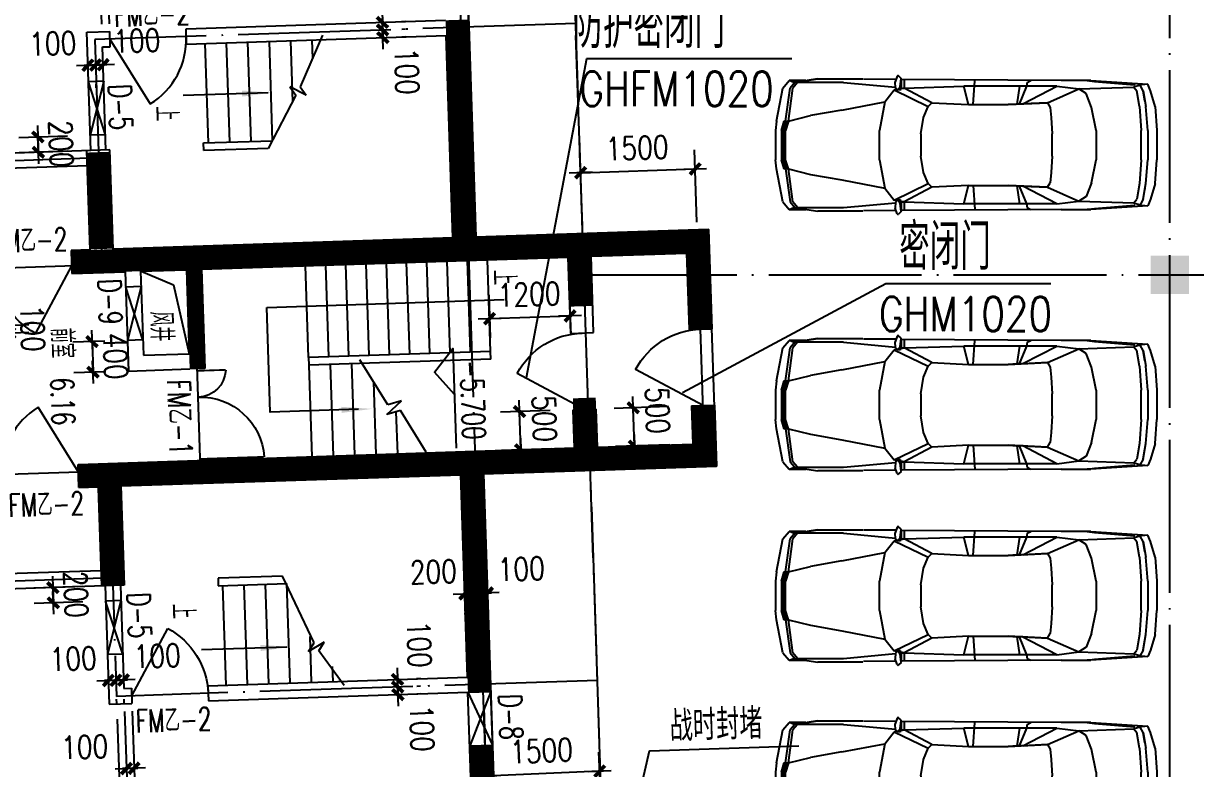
# Model space of a CAD drawing. Extents: x 634182 to 802382, y -1101880 to -864080.
# Drawn here: x 661855 to 677199, y -932126 to -922375 of the extents above; entities that cross this region are included whole.
import ezdxf
from ezdxf.enums import TextEntityAlignment as Align

# ---------------------------------------------------------------- set-up
doc = ezdxf.new("R2010")
doc.units = 0
doc.header["$LTSCALE"] = 1000
doc.header["$MEASUREMENT"] = 0
doc.linetypes.add('DOTE', pattern=[2.42, 2, -0.2, 0.02, -0.2])
doc.layers.get('0').update_dxf_attribs({"linetype": 'CONTINUOUS'})
doc.layers.get('DEFPOINTS').update_dxf_attribs({"linetype": 'CONTINUOUS'})
for name, color, linetype in [('COLUMN', 7, 'CONTINUOUS'), ('DOTE', 1, 'DOTE'), ('LU', 4, 'CONTINUOUS'), ('LVTRY', 23, 'CONTINUOUS'), ('MC', 4, 'CONTINUOUS'), ('PUB_DIM', 3, 'CONTINUOUS'), ('PUB_TEXT', 7, 'CONTINUOUS'), ('STAIR', 2, 'CONTINUOUS'), ('TEXT1', 7, 'CONTINUOUS'), ('WALL', 191, 'CONTINUOUS'), ('WINDOW', 2, 'CONTINUOUS'), ('WINDOW_TEXT', 6, 'CONTINUOUS'), ('防火分區线', 2, 'CONTINUOUS')]:
    doc.layers.add(name, color=color, linetype=linetype)
doc.styles.add('DIM_FONT', font='simplex.shx', dxfattribs={"width": 0.8})
doc.styles.add('HZTXT', font='simplex', dxfattribs={"width": 0.8, "bigfont": 'sfont'})
doc.styles.add('SIMPLEX', font='SIMPLEX.SHX')
doc.styles.add('Z', font='romans', dxfattribs={"width": 0.8, "bigfont": 'z'})
doc.dimstyles.new('DIMN', dxfattribs={"dimtxt": 300, "dimasz": 1, "dimexe": 250, "dimexo": 300, "dimgap": 150, "dimtad": 1, "dimdec": 0, "dimzin": 0, "dimdsep": 46, "dimtxsty": 'DIM_FONT', "dimblk": '_DIMX', "dimblk1": '_DIMX', "dimblk2": '_DIMX', "dimcen": 2.5, "dimclrt": 7, "dimadec": 0, "dimazin": 0, "dimtfac": 1, "dimtdec": 0, "dimtix": 1, "dimtmove": 2, "dimatfit": 3, "dimldrblk": '_DIMX', "dimfxl": 0, "dimtolj": 1, "dimtzin": 0, "dimarcsym": 0})

# ---------------------------------------------------------------- blocks, each defined once
blk = doc.blocks.new('_FZH')
blk.add_solid([(-0.5, -0.5), (0.5, -0.5), (-0.5, 0.5), (0.5, 0.5)])
blk = doc.blocks.new('M_F27')
for p, q in [((-2426, 736), (-2389, 824)), ((-2389, 824), (-1610, 874)), ((-2389, 824), (-1560, 874)), ((-2264, 812), (-2389, 824)), ((-2326, 736), (-2288, 811)), ((-2200, 786), (-2288, 811)), ((-1560, 874), (-2212, 815)), ((-2208, 815), (-2211, 814)), ((-1660, 862), (-2208, 815)), ((-1560, 874), (-1660, 862)), ((-1617, 869), (-1620, 866)), ((-1208, 874), (-1610, 874)), ((-1208, 874), (980, 889)), ((-743, 849), (-793, 874)), ((-730, 799), (-743, 849)), ((-2, 547), (-27, 877)), ((941, 773), (941, 874)), ((980, 902), (995, 790)), ((980, 790), (980, 898)), ((984, 905), (1020, 939)), ((1036, 935), (1062, 857)), ((1051, 889), (1497, 893)), ((1057, 776), (1062, 857)), ((1770, 849), (1058, 784)), ((1506, 899), (2121, 899)), ((2461, 849), (1770, 849)), ((2272, 876), (2121, 899)), ((2272, 876), (2272, 874)), ((2437, 851), (2272, 876)), ((2511, 874), (2287, 874)), ((2398, 849), (2461, 773)), ((2437, 850), (2433, 851)), ((2498, 773), (2436, 849)), ((2511, 874), (2450, 850)), ((2599, 773), (2511, 874)), ((-2489, 522), (-2426, 736)), ((-2326, 736), (-2364, 522)), ((-2326, 736), (-2351, 596)), ((-2276, 522), (-2238, 736)), ((-2200, 786), (-2238, 736)), ((-1446, 761), (-2200, 786)), ((-1622, 510), (-1547, 698)), ((-1547, 698), (-1446, 761)), ((-1145, 799), (-1446, 761)), ((-1019, 572), (-1446, 761)), ((-1145, 799), (-682, 557)), ((-1145, 799), (124, 799)), ((-630, 555), (-730, 799)), ((-642, 799), (-605, 554)), ((124, 799), (61, 547)), ((941, 773), (124, 799)), ((564, 572), (941, 773)), ((1079, 748), (614, 522)), ((983, 777), (941, 773)), ((941, 773), (987, 765)), ((995, 790), (980, 790)), ((980, 790), (992, 746)), ((992, 746), (1021, 747)), ((995, 790), (1022, 746)), ((1022, 748), (995, 790)), ((1021, 747), (1022, 748)), ((1053, 768), (1022, 746)), ((1036, 756), (1079, 748)), ((1204, 585), (1079, 748)), ((2461, 773), (2523, 321)), ((2561, 321), (2498, 773)), ((2599, 773), (2687, 321)), ((-2489, 522), (-2514, 196)), ((-2364, 522), (-2389, 196)), ((-2351, 594), (-2351, 596)), ((-2301, 196), (-2276, 522)), ((-1622, 510), (-1685, 196)), ((-1070, 371), (-1057, 510)), ((-1019, 572), (-1057, 510)), ((-680, 556), (-1019, 572)), ((-1019, 572), (-479, 547)), ((-680, 556), (-630, 555)), ((-605, 554), (-630, 555)), ((-479, 547), (-605, 554)), ((61, 547), (-479, 547)), ((61, 547), (564, 572)), ((564, 572), (614, 522)), ((614, 522), (677, 371)), ((1795, 472), (1204, 585)), ((1280, 196), (1204, 585)), ((-1082, 145), (-1070, 371)), ((677, 371), (714, 145)), ((2222, 397), (1795, 472)), ((2523, 321), (2222, 397)), ((2523, 321), (2586, 321)), ((2523, 321), (2561, 196)), ((2580, 196), (2542, 321)), ((2611, 196), (2574, 321)), ((2580, 321), (2618, 196)), ((2687, 321), (2699, 196)), ((-2514, -206), (-2514, 196)), ((-2389, -206), (-2389, 196)), ((-2301, 196), (-2301, -206)), ((-1685, -206), (-1685, 196)), ((1280, 196), (1280, -206)), ((2561, 196), (2561, -206)), ((2580, 196), (2580, -206)), ((2611, 196), (2611, -206)), ((2618, -206), (2618, 196)), ((2699, -206), (2699, 196)), ((-1082, 145), (-1082, -156)), ((714, -156), (714, 145)), ((-1070, -382), (-1082, -156)), ((714, -156), (677, -382)), ((2618, -6), (2561, -6)), ((-2489, -533), (-2514, -206)), ((-2389, -206), (-2364, -533)), ((-2276, -533), (-2301, -206)), ((-1685, -206), (-1622, -520)), ((1204, -596), (1280, -206)), ((2523, -332), (2561, -206)), ((2580, -206), (2542, -332)), ((2574, -332), (2611, -206)), ((2618, -206), (2580, -332)), ((2687, -332), (2699, -206)), ((-1057, -520), (-1070, -382)), ((677, -382), (614, -533)), ((1795, -483), (2222, -407)), ((2523, -332), (2222, -407)), ((2523, -332), (2461, -784)), ((2561, -332), (2498, -784)), ((2586, -332), (2523, -332)), ((2687, -332), (2599, -784)), ((-2489, -533), (-2426, -747)), ((-2326, -747), (-2364, -533)), ((-2351, -607), (-2351, -605)), ((-2351, -607), (-2326, -747)), ((-2276, -533), (-2238, -747)), ((-1622, -520), (-1547, -709)), ((-1019, -583), (-1446, -772)), ((-682, -568), (-1145, -809)), ((-1019, -583), (-1057, -520)), ((-479, -558), (-1019, -583)), ((-1019, -583), (-680, -567)), ((-730, -809), (-630, -566)), ((-680, -567), (-682, -568)), ((-680, -567), (-630, -566)), ((-605, -565), (-642, -809)), ((-630, -566), (-605, -565)), ((-605, -565), (-479, -558)), ((61, -558), (-479, -558)), ((-2, -558), (-27, -884)), ((61, -558), (124, -809)), ((564, -583), (61, -558)), ((614, -533), (564, -583)), ((564, -583), (941, -784)), ((1079, -759), (614, -533)), ((1204, -596), (1079, -759)), ((1795, -483), (1204, -596)), ((-2426, -747), (-2389, -835)), ((-2326, -747), (-2288, -822)), ((-2288, -822), (-2200, -797)), ((-2200, -797), (-2238, -747)), ((-1446, -772), (-2200, -797)), ((-1547, -709), (-1446, -772)), ((-1145, -809), (-1446, -772)), ((941, -784), (124, -809)), ((987, -776), (941, -784)), ((983, -788), (941, -784)), ((941, -885), (941, -784)), ((992, -757), (980, -800)), ((995, -800), (980, -800)), ((995, -800), (980, -913)), ((980, -909), (980, -800)), ((992, -757), (1021, -758)), ((995, -800), (1022, -757)), ((1022, -758), (995, -800)), ((1021, -758), (1022, -758)), ((1022, -757), (1053, -779)), ((1036, -767), (1079, -759)), ((1057, -787), (1062, -867)), ((1770, -860), (1058, -795)), ((2398, -860), (2461, -784)), ((2436, -860), (2498, -784)), ((2599, -784), (2511, -885)), ((-2389, -835), (-2264, -823)), ((-1560, -885), (-2389, -835)), ((-1610, -885), (-2389, -835)), ((-2212, -826), (-1560, -885)), ((-2208, -826), (-2211, -825)), ((-1660, -872), (-2208, -826)), ((-1560, -885), (-1660, -872)), ((-1621, -877), (-1617, -880)), ((-1610, -885), (-1208, -885)), ((-1208, -885), (980, -900)), ((-1145, -809), (124, -809)), ((-743, -860), (-793, -885)), ((-743, -860), (-730, -809)), ((984, -916), (1020, -950)), ((1036, -946), (1062, -867)), ((1051, -901), (1497, -904)), ((2121, -910), (1506, -910)), ((1770, -860), (2461, -860)), ((2121, -910), (2272, -887)), ((2270, -887), (2121, -910)), ((2437, -861), (2272, -887)), ((2272, -885), (2272, -887)), ((2285, -885), (2511, -885)), ((2437, -861), (2436, -860)), ((2450, -861), (2511, -885))]:
    blk.add_line(p, q)
for centre, start, end in [((990, 898), 132.965, 179.7454), ((1027, 932), 18.1573, 132.965), ((1047, 776), 305.1542, 356.8636), ((1047, -787), 3.1798, 54.8458), ((990, -909), 180.2546, 227.035), ((1027, -942), 227.035, 341.8427)]:
    blk.add_arc(centre, 10, start, end)
at = {"width": 0.8, "flags": 9}
for tag in ['XSIZE', 'YSIZE']:
    blk.add_attdef(tag, (0, 0), '', height=0.5, dxfattribs=at)
blk = doc.blocks.new('_DIMX')
blk.add_line((-150, 0), (150, 0))
at = {"const_width": 50}
blk.add_lwpolyline([(-70, -70), (70, 70)], dxfattribs=at)
blk = doc.blocks.new('*D1006')
at = {"color": 0, "linetype": 'ByBlock'}
for p, q in [((662881, -922383), (662855, -921581)), ((662981, -922379), (662955, -921578)), ((662862, -921831), (662861, -921831)), ((662963, -921828), (662863, -921831)), ((662963, -921828), (662863, -921831)), ((662964, -921828), (662965, -921828))]:
    blk.add_line(p, q, dxfattribs=at)
at = {"layer": 'DEFPOINTS', "color": 0, "linetype": 'ByBlock'}
for p in [(662863, -921831), (662891, -922683), (662991, -922679)]:
    blk.add_point(p, dxfattribs=at)
at = {"color": 0, "linetype": 'ByBlock'}
for p, rotation in [((662863, -921831), 1.89999999987724), ((662963, -921828), 181.8999999998773)]:
    blk.add_blockref('_DIMX', p, dxfattribs=dict(at, rotation=rotation))
at = {"color": 7, "linetype": 'ByBlock', "insert": (662316, -921549), "char_height": 300, "attachment_point": 5, "rotation": 1.9, "style": 'DIM_FONT'}
blk.add_mtext('\\A1;100', dxfattribs=at)
blk = doc.blocks.new('M_A1SFU')
blk.add_line((-0.5, 0), (0, -0.866))
blk.add_arc((-0.5, 0), 1, 300, 0)
blk = doc.blocks.new('*D1008')
at = {"color": 0, "linetype": 'ByBlock'}
for p, q in [((662798, -922919), (662797, -922919)), ((662799, -922919), (662899, -922916)), ((662799, -922919), (662899, -922916)), ((662900, -922916), (662901, -922916)), ((662809, -923219), (662807, -923169)), ((662909, -923215), (662907, -923165))]:
    blk.add_line(p, q, dxfattribs=at)
at = {"layer": 'DEFPOINTS', "color": 0, "linetype": 'ByBlock'}
for p in [(662799, -922919), (662899, -922916), (662899, -922916)]:
    blk.add_point(p, dxfattribs=at)
at = {"color": 0, "linetype": 'ByBlock'}
for p, rotation in [((662799, -922919), 1.899999999999977), ((662899, -922916), 181.9)]:
    blk.add_blockref('_DIMX', p, dxfattribs=dict(at, rotation=rotation))
at = {"color": 7, "linetype": 'ByBlock', "insert": (663339, -922601), "char_height": 300, "attachment_point": 5, "rotation": 1.9, "style": 'DIM_FONT'}
blk.add_mtext('\\A1;100', dxfattribs=at)
blk = doc.blocks.new('*D1009')
at = {"color": 0, "linetype": 'ByBlock'}
for p, q in [((662698, -922922), (662697, -922922)), ((662699, -922922), (662799, -922919)), ((662699, -922922), (662799, -922919)), ((662800, -922919), (662801, -922919)), ((662709, -923222), (662707, -923172)), ((662809, -923219), (662807, -923169))]:
    blk.add_line(p, q, dxfattribs=at)
at = {"layer": 'DEFPOINTS', "color": 0, "linetype": 'ByBlock'}
for p in [(662699, -922922), (662799, -922919), (662799, -922919)]:
    blk.add_point(p, dxfattribs=at)
at = {"color": 0, "linetype": 'ByBlock'}
for p, rotation in [((662699, -922922), 1.899999999889266), ((662799, -922919), 181.8999999998893)]:
    blk.add_blockref('_DIMX', p, dxfattribs=dict(at, rotation=rotation))
at = {"color": 7, "linetype": 'ByBlock', "insert": (662239, -922637), "char_height": 300, "attachment_point": 5, "rotation": 1.9, "style": 'DIM_FONT'}
blk.add_mtext('\\A1;100', dxfattribs=at)
blk = doc.blocks.new('_ARROW')
blk.add_solid([(0, 0), (-1, 0.1), (-1, -0.1)])
blk = doc.blocks.new('*D1010')
at = {"color": 0, "linetype": 'ByBlock'}
for p, q in [((662430, -923849), (661795, -923870)), ((662044, -923860), (662044, -923859)), ((662051, -924061), (662044, -923861)), ((662436, -924048), (661801, -924070)), ((662051, -924062), (662051, -924063))]:
    blk.add_line(p, q, dxfattribs=at)
at = {"layer": 'DEFPOINTS', "color": 0, "linetype": 'ByBlock'}
for p in [(662044, -923861), (662729, -923839), (662736, -924038)]:
    blk.add_point(p, dxfattribs=at)
at = {"color": 0, "linetype": 'ByBlock'}
for p, rotation in [((662044, -923861), 271.9000000000775), ((662051, -924061), 91.90000000007753)]:
    blk.add_blockref('_DIMX', p, dxfattribs=dict(at, rotation=rotation))
at = {"color": 7, "linetype": 'ByBlock', "insert": (662348, -923951), "char_height": 300, "attachment_point": 5, "rotation": 271.9, "style": 'DIM_FONT'}
blk.add_mtext('\\A1;200', dxfattribs=at)
blk = doc.blocks.new('*D1022')
at = {"color": 0, "linetype": 'ByBlock'}
for p, q in [((663180, -931378), (663213, -932375)), ((663280, -931375), (663313, -932372)), ((663203, -932126), (663202, -932126)), ((663304, -932122), (663204, -932126)), ((663304, -932122), (663204, -932126)), ((663305, -932122), (663306, -932122))]:
    blk.add_line(p, q, dxfattribs=at)
at = {"layer": 'DEFPOINTS', "color": 0, "linetype": 'ByBlock'}
for p in [(663170, -931078), (663270, -931075), (663204, -932126)]:
    blk.add_point(p, dxfattribs=at)
at = {"color": 0, "linetype": 'ByBlock'}
for p, rotation in [((663204, -932126), 1.899999999875051), ((663304, -932122), 181.899999999875)]:
    blk.add_blockref('_DIMX', p, dxfattribs=dict(at, rotation=rotation))
at = {"color": 7, "linetype": 'ByBlock', "insert": (662657, -931844), "char_height": 300, "attachment_point": 5, "rotation": 1.9, "style": 'DIM_FONT'}
blk.add_mtext('\\A1;100', dxfattribs=at)
blk = doc.blocks.new('*D1023')
at = {"color": 0, "linetype": 'ByBlock'}
for p, q in [((663065, -930971), (663064, -930971)), ((663066, -930971), (663166, -930967)), ((663066, -930971), (663166, -930967)), ((663167, -930967), (663168, -930967)), ((663076, -931270), (663074, -931220)), ((663176, -931267), (663174, -931217))]:
    blk.add_line(p, q, dxfattribs=at)
at = {"layer": 'DEFPOINTS', "color": 0, "linetype": 'ByBlock'}
for p in [(663066, -930971), (663166, -930967), (663166, -930967)]:
    blk.add_point(p, dxfattribs=at)
at = {"color": 0, "linetype": 'ByBlock'}
for p, rotation in [((663066, -930971), 1.899999999999977), ((663166, -930967), 181.9)]:
    blk.add_blockref('_DIMX', p, dxfattribs=dict(at, rotation=rotation))
at = {"color": 7, "linetype": 'ByBlock', "insert": (663606, -930652), "char_height": 300, "attachment_point": 5, "rotation": 1.9, "style": 'DIM_FONT'}
blk.add_mtext('\\A1;100', dxfattribs=at)
blk = doc.blocks.new('*D1024')
at = {"color": 0, "linetype": 'ByBlock'}
for p, q in [((662956, -930674), (662958, -930724)), ((663056, -930671), (663058, -930721)), ((662965, -930974), (662964, -930974)), ((662966, -930974), (663066, -930971)), ((662966, -930974), (663066, -930971)), ((663067, -930971), (663068, -930970))]:
    blk.add_line(p, q, dxfattribs=at)
at = {"layer": 'DEFPOINTS', "color": 0, "linetype": 'ByBlock'}
for p in [(662966, -930974), (663066, -930971), (663066, -930971)]:
    blk.add_point(p, dxfattribs=at)
at = {"color": 0, "linetype": 'ByBlock'}
for p, rotation in [((662966, -930974), 1.900000000047539), ((663066, -930971), 181.9000000000475)]:
    blk.add_blockref('_DIMX', p, dxfattribs=dict(at, rotation=rotation))
at = {"color": 7, "linetype": 'ByBlock', "insert": (662506, -930689), "char_height": 300, "attachment_point": 5, "rotation": 1.9, "style": 'DIM_FONT'}
blk.add_mtext('\\A1;100', dxfattribs=at)
blk = doc.blocks.new('M_A17ORW')
at = {"const_width": 0.02}
for points in [[(-0.481, -0.001), (-0.481, -0.308)], [(0.481, 0.001), (0.481, -0.691)]]:
    blk.add_lwpolyline(points, dxfattribs=at)
for centre, radius, start, end in [((-0.501, -0.003), 0.307, 274.2492, 0.2101), ((0.505, 0.002), 0.699, 180.2762, 268.0603)]:
    blk.add_arc(centre, radius, start, end)
blk = doc.blocks.new('_DBLK')
blk.add_line((-0.5, 0), (0, -0.866))
blk.add_arc((-0.5, 0), 1, 300, 0)
at = {"layer": 'WINDOW_TEXT', "style": 'SIMPLEX', "flags": 9}
blk.add_attdef('A', text='', height=1, dxfattribs=at).set_placement((0, 1.5), align=Align.MIDDLE)
blk = doc.blocks.new('*D1025')
at = {"color": 0, "linetype": 'ByBlock'}
for p, q in [((662625, -929745), (661990, -929766)), ((662240, -929757), (662240, -929756)), ((662240, -929758), (662247, -929958)), ((662632, -929945), (661997, -929966)), ((662247, -929959), (662247, -929960))]:
    blk.add_line(p, q, dxfattribs=at)
at = {"layer": 'DEFPOINTS', "color": 0, "linetype": 'ByBlock'}
for p in [(662925, -929735), (662932, -929935), (662247, -929958)]:
    blk.add_point(p, dxfattribs=at)
at = {"color": 0, "linetype": 'ByBlock'}
for p, rotation in [((662240, -929758), 271.8999999999431), ((662247, -929958), 91.89999999994313)]:
    blk.add_blockref('_DIMX', p, dxfattribs=dict(at, rotation=rotation))
at = {"color": 7, "linetype": 'ByBlock', "insert": (662543, -929848), "char_height": 300, "attachment_point": 5, "rotation": 271.9, "style": 'DIM_FONT'}
blk.add_mtext('\\A1;200', dxfattribs=at)
blk = doc.blocks.new('*D1027')
at = {"color": 0, "linetype": 'ByBlock'}
for p, q in [((661411, -926334), (661924, -926317)), ((661415, -926434), (661927, -926417)), ((661674, -926324), (661674, -926323)), ((661677, -926425), (661674, -926325)), ((661677, -926426), (661677, -926427))]:
    blk.add_line(p, q, dxfattribs=at)
at = {"layer": 'DEFPOINTS', "color": 0, "linetype": 'ByBlock'}
for p in [(661112, -926344), (661674, -926325), (661115, -926444)]:
    blk.add_point(p, dxfattribs=at)
at = {"color": 0, "linetype": 'ByBlock'}
for p, rotation in [((661674, -926325), 271.9000000000498), ((661677, -926425), 91.90000000004976)]:
    blk.add_blockref('_DIMX', p, dxfattribs=dict(at, rotation=rotation))
at = {"color": 7, "linetype": 'ByBlock', "insert": (661975, -926365), "char_height": 300, "attachment_point": 5, "rotation": 271.9, "style": 'DIM_FONT'}
blk.add_mtext('\\A1;100', dxfattribs=at)
blk = doc.blocks.new('*D1028')
at = {"color": 0, "linetype": 'ByBlock'}
for p, q in [((662919, -926534), (662503, -926548)), ((662753, -926538), (662753, -926537)), ((662753, -926539), (662766, -926939)), ((662932, -926934), (662517, -926947)), ((662766, -926940), (662766, -926941))]:
    blk.add_line(p, q, dxfattribs=at)
at = {"layer": 'DEFPOINTS', "color": 0, "linetype": 'ByBlock'}
for p in [(663219, -926524), (662766, -926939), (663232, -926924)]:
    blk.add_point(p, dxfattribs=at)
at = {"color": 0, "linetype": 'ByBlock'}
for p, rotation in [((662753, -926539), 271.8999999999942), ((662766, -926939), 91.8999999999942)]:
    blk.add_blockref('_DIMX', p, dxfattribs=dict(at, rotation=rotation))
at = {"color": 7, "linetype": 'ByBlock', "insert": (663060, -926729), "char_height": 300, "attachment_point": 5, "rotation": 271.9, "style": 'DIM_FONT'}
blk.add_mtext('\\A1;400', dxfattribs=at)
blk = doc.blocks.new('*D1048')
at = {"color": 0, "linetype": 'ByBlock'}
for p, q in [((666557, -922460), (666557, -922459)), ((666557, -922461), (666561, -922561)), ((666557, -922461), (666561, -922561)), ((666561, -922562), (666561, -922563)), ((666857, -922451), (666807, -922453)), ((666860, -922551), (666810, -922553))]:
    blk.add_line(p, q, dxfattribs=at)
at = {"layer": 'DEFPOINTS', "color": 0, "linetype": 'ByBlock'}
for p in [(666557, -922461), (666561, -922561), (666561, -922561)]:
    blk.add_point(p, dxfattribs=at)
at = {"color": 0, "linetype": 'ByBlock'}
for p, rotation in [((666557, -922461), 271.9), ((666561, -922561), 91.90000000000002)]:
    blk.add_blockref('_DIMX', p, dxfattribs=dict(at, rotation=rotation))
at = {"color": 7, "linetype": 'ByBlock', "insert": (666875, -923001), "char_height": 300, "attachment_point": 5, "rotation": 271.9, "style": 'DIM_FONT'}
blk.add_mtext('\\A1;100', dxfattribs=at)
blk = doc.blocks.new('*D1049')
at = {"color": 0, "linetype": 'ByBlock'}
for p, q in [((666554, -922360), (666554, -922359)), ((666554, -922361), (666557, -922461)), ((666554, -922361), (666557, -922461)), ((666854, -922351), (666804, -922353)), ((666557, -922462), (666557, -922463)), ((666857, -922451), (666807, -922453))]:
    blk.add_line(p, q, dxfattribs=at)
at = {"layer": 'DEFPOINTS', "color": 0, "linetype": 'ByBlock'}
for p in [(666554, -922361), (666557, -922461), (666557, -922461)]:
    blk.add_point(p, dxfattribs=at)
at = {"color": 0, "linetype": 'ByBlock'}
for p, rotation in [((666554, -922361), 271.8999653889322), ((666557, -922461), 91.89996538893217)]:
    blk.add_blockref('_DIMX', p, dxfattribs=dict(at, rotation=rotation))
at = {"color": 7, "linetype": 'ByBlock', "insert": (666839, -921901), "char_height": 300, "attachment_point": 5, "rotation": 271.9, "style": 'DIM_FONT'}
blk.add_mtext('\\A1;100', dxfattribs=at)
blk = doc.blocks.new('*D1054')
at = {"color": 0, "linetype": 'ByBlock'}
for p, q in [((667830, -929832), (667829, -929832)), ((667831, -929832), (667931, -929829)), ((667831, -929832), (667931, -929829)), ((667932, -929829), (667933, -929829)), ((667841, -930132), (667839, -930082)), ((667941, -930128), (667939, -930078))]:
    blk.add_line(p, q, dxfattribs=at)
at = {"layer": 'DEFPOINTS', "color": 0, "linetype": 'ByBlock'}
for p in [(667831, -929832), (667931, -929829), (667931, -929829)]:
    blk.add_point(p, dxfattribs=at)
at = {"color": 0, "linetype": 'ByBlock'}
for p, rotation in [((667831, -929832), 1.899999999999977), ((667931, -929829), 181.9)]:
    blk.add_blockref('_DIMX', p, dxfattribs=dict(at, rotation=rotation))
at = {"color": 7, "linetype": 'ByBlock', "insert": (668371, -929514), "char_height": 300, "attachment_point": 5, "rotation": 1.9, "style": 'DIM_FONT'}
blk.add_mtext('\\A1;100', dxfattribs=at)
blk = doc.blocks.new('*D1055')
at = {"color": 0, "linetype": 'ByBlock'}
for p, q in [((667630, -929839), (667629, -929839)), ((667631, -929839), (667831, -929832)), ((667631, -929839), (667831, -929832)), ((667832, -929832), (667833, -929832)), ((667641, -930138), (667639, -930088)), ((667841, -930132), (667839, -930082))]:
    blk.add_line(p, q, dxfattribs=at)
at = {"layer": 'DEFPOINTS', "color": 0, "linetype": 'ByBlock'}
for p in [(667631, -929839), (667831, -929832), (667831, -929832)]:
    blk.add_point(p, dxfattribs=at)
at = {"color": 0, "linetype": 'ByBlock'}
for p, rotation in [((667631, -929839), 1.899999999979753), ((667831, -929832), 181.8999999999798)]:
    blk.add_blockref('_DIMX', p, dxfattribs=dict(at, rotation=rotation))
at = {"color": 7, "linetype": 'ByBlock', "insert": (667221, -929552), "char_height": 300, "attachment_point": 5, "rotation": 1.9, "style": 'DIM_FONT'}
blk.add_mtext('\\A1;200', dxfattribs=at)
blk = doc.blocks.new('*D1056')
at = {"color": 0, "linetype": 'ByBlock'}
for p, q in [((666754, -931058), (666754, -931057)), ((666754, -931059), (666758, -931159)), ((666754, -931059), (666758, -931159)), ((666758, -931160), (666758, -931161)), ((667054, -931049), (667004, -931051)), ((667057, -931149), (667007, -931151))]:
    blk.add_line(p, q, dxfattribs=at)
at = {"layer": 'DEFPOINTS', "color": 0, "linetype": 'ByBlock'}
for p in [(666754, -931059), (666758, -931159), (666758, -931159)]:
    blk.add_point(p, dxfattribs=at)
at = {"color": 0, "linetype": 'ByBlock'}
for p, rotation in [((666754, -931059), 271.9), ((666758, -931159), 91.90000000000002)]:
    blk.add_blockref('_DIMX', p, dxfattribs=dict(at, rotation=rotation))
at = {"color": 7, "linetype": 'ByBlock', "insert": (667072, -931599), "char_height": 300, "attachment_point": 5, "rotation": 271.9, "style": 'DIM_FONT'}
blk.add_mtext('\\A1;100', dxfattribs=at)
blk = doc.blocks.new('*D1057')
at = {"color": 0, "linetype": 'ByBlock'}
for p, q in [((666751, -930958), (666751, -930957)), ((666751, -930959), (666754, -931059)), ((666751, -930959), (666754, -931059)), ((667051, -930949), (667001, -930951)), ((666754, -931060), (666754, -931061)), ((667054, -931049), (667004, -931051))]:
    blk.add_line(p, q, dxfattribs=at)
at = {"layer": 'DEFPOINTS', "color": 0, "linetype": 'ByBlock'}
for p in [(666751, -930959), (666754, -931059), (666754, -931059)]:
    blk.add_point(p, dxfattribs=at)
at = {"color": 0, "linetype": 'ByBlock'}
for p, rotation in [((666751, -930959), 271.9000000001098), ((666754, -931059), 91.90000000010976)]:
    blk.add_blockref('_DIMX', p, dxfattribs=dict(at, rotation=rotation))
at = {"color": 7, "linetype": 'ByBlock', "insert": (667036, -930499), "char_height": 300, "attachment_point": 5, "rotation": 271.9, "style": 'DIM_FONT'}
blk.add_mtext('\\A1;100', dxfattribs=at)
blk = doc.blocks.new('*D1471')
at = {"color": 0, "linetype": 'ByBlock'}
for p, q in [((669422, -932672), (669388, -931910)), ((667924, -932739), (667890, -931978)), ((669398, -932160), (667902, -932227))]:
    blk.add_line(p, q, dxfattribs=at)
at = {"layer": 'DEFPOINTS', "color": 0, "linetype": 'ByBlock'}
for p in [(667901, -932227), (669436, -932971), (667937, -933039)]:
    blk.add_point(p, dxfattribs=at)
at = {"color": 0, "linetype": 'ByBlock'}
for p, rotation in [((669399, -932160), 2.575576069088035), ((667901, -932227), 182.5755760690881)]:
    blk.add_blockref('_DIMX', p, dxfattribs=dict(at, rotation=rotation))
at = {"color": 7, "linetype": 'ByBlock', "insert": (668637, -931894), "char_height": 300, "attachment_point": 5, "rotation": 2.5756, "style": 'DIM_FONT'}
blk.add_mtext('\\A1;1500', dxfattribs=at)
blk = doc.blocks.new('*D1579')
at = {"color": 0, "linetype": 'ByBlock'}
for p, q in [((667946, -925926), (667965, -926488)), ((669001, -925891), (669019, -926453)), ((667956, -926238), (667955, -926238)), ((667957, -926238), (669011, -926203)), ((669012, -926203), (669013, -926203))]:
    blk.add_line(p, q, dxfattribs=at)
at = {"layer": 'DEFPOINTS', "color": 0, "linetype": 'ByBlock'}
for p in [(667936, -925626), (668991, -925591), (669011, -926203)]:
    blk.add_point(p, dxfattribs=at)
at = {"color": 0, "linetype": 'ByBlock'}
for p, rotation in [((669011, -926203), 181.8999999999817), ((667957, -926238), 1.899999999981752)]:
    blk.add_blockref('_DIMX', p, dxfattribs=dict(at, rotation=rotation))
at = {"color": 7, "linetype": 'ByBlock', "insert": (668474, -925920), "char_height": 300, "attachment_point": 5, "rotation": 1.9, "style": 'DIM_FONT'}
blk.add_mtext('\\A1;1200', dxfattribs=at)
blk = doc.blocks.new('*D1801')
at = {"color": 0, "linetype": 'ByBlock'}
for p, q in [((668752, -927441), (668099, -927463)), ((668365, -927953), (668349, -927455)), ((668769, -927941), (668115, -927962))]:
    blk.add_line(p, q, dxfattribs=at)
at = {"layer": 'DEFPOINTS', "color": 0, "linetype": 'ByBlock'}
for p in [(668349, -927454), (669052, -927431), (669069, -927931)]:
    blk.add_point(p, dxfattribs=at)
at = {"color": 0, "linetype": 'ByBlock'}
for p, rotation in [((668349, -927454), 91.90000000000356), ((668365, -927954), 271.9000000000036)]:
    blk.add_blockref('_DIMX', p, dxfattribs=dict(at, rotation=rotation))
at = {"color": 7, "linetype": 'ByBlock', "insert": (668674, -927547), "char_height": 300, "attachment_point": 5, "rotation": 271.9, "style": 'DIM_FONT'}
blk.add_mtext('\\A1;500', dxfattribs=at)
blk = doc.blocks.new('*D1802')
at = {"color": 0, "linetype": 'ByBlock'}
for p, q in [((670301, -927390), (669588, -927413)), ((669854, -927904), (669838, -927406)), ((670318, -927889), (669604, -927913))]:
    blk.add_line(p, q, dxfattribs=at)
at = {"layer": 'DEFPOINTS', "color": 0, "linetype": 'ByBlock'}
for p in [(669837, -927405), (670601, -927380), (670618, -927879)]:
    blk.add_point(p, dxfattribs=at)
at = {"color": 0, "linetype": 'ByBlock'}
for p, rotation in [((669837, -927405), 91.8999999999893), ((669854, -927905), 271.8999999999893)]:
    blk.add_blockref('_DIMX', p, dxfattribs=dict(at, rotation=rotation))
at = {"color": 7, "linetype": 'ByBlock', "insert": (670156, -927440), "char_height": 300, "attachment_point": 5, "rotation": 271.9, "style": 'DIM_FONT'}
blk.add_mtext('\\A1;500', dxfattribs=at)

msp = doc.modelspace()

# ---------------------------------------------------------------- linework, layer by layer
for points in [[(668441.972, -927008.191), (669230.891, -922831.938), (671915.92, -922831.938)], [(670480.856, -927203.389), (673145.77, -925778.306), (675302.505, -925778.306)]]:
    msp.add_lwpolyline(points)
at = {"elevation": -284.642}
msp.add_lwpolyline([(669614.983, -933796.218), (670050.285, -931892.704), (672004.893, -931827.871)], dxfattribs=at)
at = {"layer": 'DOTE'}
for p, q in [((676862.048, -1007266.093), (676862.048, -902577.649)), ((667986.407, -934520.183), (667444.846, -918195.034)), ((670520.689, -965649.087), (668966.665, -918878.288)), ((670162.927, -954888.739), (668968.363, -918879.057)), ((669084.405, -922377.102), (662787.935, -922585.978)), ((662787.935, -922585.978), (662885.742, -925534.356)), ((662839.259, -924135.128), (659641.018, -924241.224)), ((670681.388, -925275.748), (661086.666, -925594.037)), ((670770.907, -927974.263), (670681.388, -925275.748)), ((664174.536, -928193.087), (664085.017, -925494.572)), ((669192.199, -925666.093), (774296.547, -925666.093)), ((670770.907, -927974.263), (661176.185, -928292.553)), ((662975.195, -928232.874), (663073.003, -931181.252)), ((662975.195, -928232.874), (663073.003, -931181.252)), ((663021.613, -929632.104), (659823.372, -929738.201)), ((669369.539, -930972.374), (663073.003, -931181.252))]:
    msp.add_line(p, q, dxfattribs=at)
at = {"layer": 'LVTRY'}
msp.add_lwpolyline([(663396.341, -925617.473), (663818.319, -925794.659), (664024.858, -926697.228)], dxfattribs=at)
at = {"layer": 'MC', "linetype": 'Continuous'}
for p, q in [((662929.258, -923831.977), (662706.159, -923138.993)), ((662906.049, -923132.362), (662729.368, -923838.608)), ((663395.348, -925817.616), (663195.458, -925824.247)), ((663418.557, -926517.231), (663195.458, -925824.247)), ((663395.348, -925817.616), (663218.667, -926523.862)), ((663418.557, -926517.231), (663218.667, -926523.862)), ((663154.713, -930628.239), (662931.614, -929935.255)), ((663131.504, -929928.623), (662954.823, -930634.87)), ((667673.79, -931128.683), (667973.625, -931118.736)), ((667673.79, -931128.683), (667996.833, -931818.352)), ((667973.625, -931118.736), (667696.998, -931828.298)), ((667696.998, -931828.298), (667996.833, -931818.352))]:
    msp.add_line(p, q, dxfattribs=at)
for points, const_width in [([(667531.942, -922328.548), (667631.407, -925326.898)], 300), ([(662836.839, -924060.167), (662878.865, -925327.045)], 300), ([(669157.095, -926076.368), (669132.24, -925327.138), (669130.582, -925277.166), (662484.238, -925497.648)], 300), ([(664088.112, -925587.897), (664131.434, -926893.802)], 200), ([(669196.905, -927276.424), (669221.759, -928025.654), (669223.417, -928075.626), (662577.073, -928296.108)], 300), ([(667823.707, -931123.71), (667724.242, -928125.359)], 300), ([(662976.853, -928282.846), (663024.928, -929732.049)], 300), ([(667846.916, -931823.325), (667906.609, -933623.013)], 300)]:
    msp.add_lwpolyline(points, dxfattribs=dict(at, const_width=const_width))
at = {"layer": 'PUB_DIM'}
for points in [[(665060.527, -923281.488), (663947.634, -923318.406)], [(665039.273, -926090.416), (668149.278, -925987.246)], [(666241.024, -927424.725), (665084.809, -927463.08), (665039.273, -926090.416)], [(667496.705, -927230.91), (667236.895, -926939.364), (667476.811, -926631.24), (667520.07, -927935.266)], [(665301.202, -930536.545), (664188.309, -930573.464)]]:
    msp.add_lwpolyline(points, dxfattribs=at)
at = {"layer": 'STAIR'}
for p, q in [((665771.282, -922528.008), (665476.622, -923205.215)), ((665342.469, -923203.489), (665421.58, -923311.847)), ((665555.733, -923313.574), (665342.469, -923203.489)), ((665421.58, -923311.847), (665060.485, -924011.391)), ((665476.622, -923205.215), (665555.733, -923313.574)), ((666625.249, -927364.988), (666260.843, -926779.544)), ((666610.176, -927492.16), (666804.486, -927312.318)), ((666804.486, -927312.318), (666625.249, -927364.988)), ((666789.412, -927439.49), (666610.176, -927492.16)), ((667128.587, -927984.396), (666789.412, -927439.49)), ((665659.449, -930482.324), (665246.155, -929608.36)), ((665793.193, -930471.711), (665587.694, -930595.687)), ((665587.694, -930595.687), (665659.449, -930482.324)), ((665721.437, -930585.073), (665793.193, -930471.711)), ((666053.7, -931041.373), (665721.437, -930585.073))]:
    msp.add_line(p, q, dxfattribs=at)
at = {"layer": 'WALL', "linetype": 'Continuous'}
for p, q in [((667598.948, -919824.265), (667776.351, -925172.008)), ((667599.19, -928879.92), (667899.026, -928869.973))]:
    msp.add_line(p, q, dxfattribs=at)
at = {"layer": 'WALL'}
for p, q in [((663983.984, -922446.246), (667382.007, -922333.524)), ((662684.608, -922489.35), (662984.534, -922479.401)), ((662735.999, -924038.498), (662684.608, -922489.35)), ((662991.165, -922679.291), (662984.534, -922479.401)), ((663990.615, -922646.136), (663983.984, -922446.246)), ((663990.615, -922646.136), (667388.638, -922533.414)), ((667476.499, -925181.955), (667388.638, -922533.414)), ((662891.129, -922682.609), (662991.165, -922679.291)), ((662935.889, -924031.867), (662891.129, -922682.609)), ((662906.049, -923132.362), (662706.159, -923138.993)), ((662929.258, -923831.977), (662729.368, -923838.608)), ((664213.526, -923939.432), (665113.031, -923909.592)), ((664216.842, -924039.377), (664213.526, -923939.432)), ((662985.861, -924030.209), (659537.758, -924144.595)), ((662729.128, -925339.441), (662686.026, -924040.156)), ((663028.963, -925329.495), (662985.861, -924030.209)), ((665060.485, -924011.391), (664216.842, -924039.377)), ((662692.657, -924240.046), (661143.509, -924291.437)), ((667476.499, -925181.955), (663028.963, -925329.495)), ((670824.675, -925070.884), (667776.351, -925172.008)), ((670824.675, -925070.884), (670867.776, -926370.17)), ((662729.128, -925339.441), (662479.265, -925347.73)), ((662479.265, -925347.73), (662489.212, -925647.565)), ((664188.277, -925591.201), (668985.638, -925432.056)), ((669018.793, -926431.507), (668985.638, -925432.056)), ((669184.204, -925425.469), (669185.528, -925425.425)), ((669285.473, -925422.11), (670534.786, -925380.666)), ((669318.628, -926421.56), (669285.473, -925422.11)), ((670534.786, -925380.666), (670567.941, -926380.116)), ((662489.212, -925647.565), (663188.827, -925624.357)), ((663188.827, -925624.357), (663231.929, -926923.642)), ((663388.717, -925617.725), (663988.387, -925597.832)), ((663388.717, -925617.725), (663425.188, -926717.121)), ((663988.387, -925597.832), (664024.858, -926697.228)), ((664188.277, -925591.201), (664231.379, -926890.487)), ((669018.793, -926431.507), (669318.628, -926421.56)), ((670567.941, -926380.116), (670867.776, -926370.17)), ((663425.188, -926717.121), (664024.858, -926697.228)), ((667970.842, -926666.955), (665587.153, -926746.031)), ((667974.248, -926766.898), (667970.933, -926666.952)), ((665587.153, -926746.031), (665590.469, -926845.976)), ((667974.248, -926766.898), (665590.469, -926845.976)), ((663231.929, -926923.642), (664031.489, -926897.118)), ((664231.379, -926890.487), (664031.489, -926897.118)), ((669051.949, -927430.957), (669351.784, -927421.01)), ((669068.526, -927930.682), (669051.949, -927430.957)), ((669368.361, -927920.735), (669351.784, -927421.01)), ((670601.096, -927379.566), (670900.931, -927369.62)), ((670601.096, -927379.566), (670617.674, -927879.291)), ((670900.931, -927369.62), (670927.456, -928169.18)), ((662572.1, -928146.191), (669068.526, -927930.682)), ((669267.224, -927924.091), (669268.416, -927924.051)), ((669368.361, -927920.735), (670617.674, -927879.291)), ((662582.046, -928446.026), (662572.1, -928146.191)), ((667879.132, -928270.303), (670927.456, -928169.18)), ((663131.744, -928427.79), (667579.297, -928280.25)), ((667667.159, -930928.793), (667579.297, -928280.25)), ((667879.132, -928270.303), (668033.307, -932917.835)), ((662582.046, -928446.026), (662831.909, -928437.737)), ((662832.572, -928457.726), (662875.011, -929737.022)), ((663131.744, -928427.79), (663174.846, -929727.076)), ((662868.38, -929537.132), (661319.232, -929588.523)), ((665246.155, -929608.36), (664402.512, -929636.346)), ((664402.512, -929636.346), (664405.828, -929736.291)), ((663174.846, -929727.076), (659726.742, -929841.461)), ((662924.983, -929735.364), (662976.374, -931284.512)), ((663124.873, -929728.733), (663169.633, -931077.991)), ((664405.828, -929736.291), (665305.333, -929706.452)), ((663131.504, -929928.623), (662931.614, -929935.255)), ((663154.713, -930628.239), (662954.823, -930634.87)), ((664269.119, -931041.518), (667667.159, -930928.793)), ((663169.633, -931077.991), (663269.668, -931074.673)), ((663269.668, -931074.673), (663276.299, -931274.563)), ((664269.119, -931041.518), (664275.75, -931241.408)), ((664275.75, -931241.408), (667673.79, -931128.683)), ((667756.7, -933627.982), (667673.79, -931128.683)), ((662976.374, -931284.512), (663276.299, -931274.563))]:
    msp.add_line(p, q, dxfattribs=at)
at = {"layer": 'WINDOW'}
for p, q in [((664230.392, -922638.157), (664273.493, -923937.443)), ((664510.238, -922628.874), (664553.339, -923928.159)), ((664790.084, -922619.591), (664833.185, -923918.876)), ((665069.93, -922610.307), (665113.031, -923909.592)), ((665069.93, -922610.307), (665113.031, -923909.592)), ((665349.777, -922601.048), (665376.268, -923399.629)), ((665629.623, -922591.764), (665637.847, -922839.693)), ((666911.425, -926702.1), (666871.639, -925502.76)), ((667176.279, -926693.314), (667136.493, -925493.974)), ((667441.133, -926684.528), (667401.347, -925485.187)), ((667705.988, -926675.742), (667666.202, -925476.401)), ((667970.842, -926666.955), (667931.056, -925467.615)), ((665587.153, -926746.031), (665547.367, -925546.69)), ((665852.008, -926737.244), (665812.221, -925537.904)), ((666116.862, -926728.458), (666077.076, -925529.118)), ((666381.716, -926719.672), (666341.93, -925520.332)), ((666646.57, -926710.886), (666606.784, -925511.546)), ((665590.469, -926845.976), (665630.255, -928045.316)), ((665870.315, -926836.692), (665910.101, -928036.032)), ((666150.161, -926827.409), (666189.947, -928026.749)), ((666438.178, -927064.446), (666469.793, -928017.466)), ((666731.431, -927456.552), (666749.73, -928008.179)), ((664508.897, -931033.587), (664465.795, -929734.302)), ((664788.743, -931024.304), (664745.641, -929725.019)), ((665068.589, -931015.02), (665025.487, -929715.735)), ((665348.435, -931005.737), (665305.333, -929706.452)), ((665348.435, -931005.737), (665305.333, -929706.452)), ((665628.28, -930996.429), (665608.419, -930397.738)), ((665908.126, -930987.146), (665901.559, -930789.19))]:
    msp.add_line(p, q, dxfattribs=at)
at = {"layer": '防火分區线'}
msp.add_lwpolyline([(670964.39, -972989.531), (669930.672, -943360.583), (671429.757, -943310.853), (671328.633, -940262.53), (669829.549, -940312.26), (669531.557, -932868.141), (668033.307, -932917.835), (667879.132, -928270.303), (670927.456, -928169.18), (670824.675, -925070.884), (667776.351, -925172.008), (667572.456, -919024.612), (669071.51, -918974.892), (668784.816, -910330.517), (670333.981, -910279.126), (670132.89, -904217.313), (677011.942, -904218.158), (677043.45, -902681.362), (677043.45, -902681.362), (694084.156, -902681.362), (694084.156, -901076.757), (701312.048, -901076.757)], dxfattribs=at)
for points in [[(670717.859, -926375.143, 300, 300, 0), (670679.73, -925225.775, 300, 300, 0), (669280.5, -925272.192, 300, 300, 0)], [(670751.014, -927374.593, 300, 300, 0), (670772.565, -928024.236, 300, 300, 0), (669273.389, -928073.969, 300, 300, 0)]]:
    msp.add_lwpolyline(points, format="xyseb", dxfattribs=at)

# ---------------------------------------------------------------- block references
at = {"layer": 'COLUMN', "xscale": 500, "yscale": 500, "zscale": 500}
msp.add_blockref('_FZH', (676862.048, -925666.093), dxfattribs=at)
at = {"layer": 'LU', "xscale": 0.95745, "yscale": 0.95745, "zscale": 0.95745, "rotation": 180}
for p in [(674285.027, -923971.307), (674285.027, -927371.307), (674285.027, -929871.307), (674285.027, -932371.307)]:
    msp.add_blockref('M_F27', p, dxfattribs=at)
at = {"layer": 'PUB_DIM', "yscale": 400, "zscale": 400}
for p, xscale, rotation in [((665117.363, -923279.602), 400, 1.899999999999999), ((666418.742, -927418.829), 400, 1.899999999999999), ((665358.038, -930534.66), -400, 181.9)]:
    msp.add_blockref('_ARROW', p, dxfattribs=dict(at, xscale=xscale, rotation=rotation))
at = {"layer": 'WINDOW'}
for name, p, xscale, yscale, zscale, rotation in [('M_A1SFU', (663487.574, -922562.768), -1000, -1000, 1000, 181.9), ('_DBLK', (661986.171, -925564.198), 1000, -1000, 1000, 181.9), ('_DBLK', (669185.288, -926926.259), -1000, 1000, 1000, 271.9), ('_DBLK', (670734.436, -926874.868), -1000, 1000, 1000, 271.9), ('M_A17ORW', (664151.435, -927497.948), 1200, -1200, 1200, 271.9), ('_DBLK', (662075.69, -928262.713), -1000, -1000, 1000, 1.899999999999999), ('M_A1SFU', (663772.709, -931158.04), 1000, -1000, 1000, 1.899999999999999)]:
    msp.add_blockref(name, p, dxfattribs=dict(at, xscale=xscale, yscale=yscale, zscale=zscale, rotation=rotation))

# ---------------------------------------------------------------- texts
at = {"style": 'DIM_FONT', "width": 0.8}
for s, p in [('GHFM1020', (669131.106, -923456.098)), ('GHM1020', (673052.755, -926403.024))]:
    msp.add_text(s, height=450, dxfattribs=at).set_placement(p)
at = {"style": 'HZTXT', "width": 0.8}
msp.add_text('战时封堵', height=400, rotation=1.8997452, dxfattribs=at).set_placement((670320.251, -931773.356, -284.642))
at = {"layer": 'MC', "linetype": 'Continuous', "style": 'HZTXT', "width": 0.7}
for s, rotation, p in [('FM乙-2', 1.9, (663047.431, -922419.626)), ('D-5', 271.9, (662965.671, -923171.884)), ('FM乙-2', 1.9, (661444.876, -925378.528)), ('D-9', 271.9, (662831.07, -925719.376)), ('FM乙-1', 271.9, (663737.023, -927039.254)), ('FM乙-2', 1.9, (661663.343, -928835.014)), ('D-5', 271.9, (663212.009, -929824.059)), ('D-8', 271.9, (668074.155, -931150.958)), ('FM乙-2', 1.9, (663330.801, -931657.696))]:
    msp.add_text(s, height=300, rotation=rotation, dxfattribs=at).set_placement(p)
at = {"layer": 'PUB_DIM', "style": 'DIM_FONT', "width": 0.7}
msp.add_text('-5.700', height=300, rotation=271.9, dxfattribs=at).set_placement((667738.074, -927301.659), align=Align.MIDDLE)
at = {"layer": 'PUB_TEXT', "style": 'Z', "width": 0.7}
for s, p in [('防护密闭门', (669043.526, -922697.79)), ('密闭门', (673319.908, -925599.859))]:
    msp.add_text(s, height=600, dxfattribs=at).set_placement(p)
for p in [(668152.197, -925797.498), (668152.198, -925797.53)]:
    msp.add_text('上', height=300, rotation=271.9, dxfattribs=at).set_placement(p, align=Align.MIDDLE_RIGHT)
at = {"layer": 'TEXT1', "style": 'Z', "width": 0.7}
for s, p in [('上', (663576.846, -923458.556)), ('风井', (663507.113, -926144.858)), ('前室', (662209.312, -926362.885)), ('6.16', (662210.704, -927010.558)), ('上', (663792.961, -929973.262))]:
    msp.add_text(s, height=300, rotation=271.9, dxfattribs=at).set_placement(p)

# ---------------------------------------------------------------- dimensions: what is measured, and where the dimension line sits
at = {"layer": 'PUB_DIM', "linetype": 'Continuous'}
for base, p1, p2, angle, picture, middle, dimtype in [((662862.883, -921831.153), (662991.165, -922679.291), (662891.129, -922682.609), 181.9, '*D1006', (662315.518, -921549.146), 129), ((666557.215, -922460.938), (666553.9, -922360.994), (666557.215, -922460.938), 271.8999654, '*D1049', (666838.815, -921901.294), 129), ((662798.98, -922918.92), (662698.968, -922922.238), (662798.98, -922918.92), 1.9, '*D1009', (662239.302, -922637.322), 129), ((662898.858, -922915.607), (662798.98, -922918.92), (662898.858, -922915.607), 1.9, '*D1008', (663338.698, -922600.851), 128), ((666560.531, -922560.884), (666557.215, -922460.938), (666560.53, -922560.884), 271.9, '*D1048', (666875.285, -923000.69), 128), ((667930.826, -929828.59), (667830.881, -929831.905), (667930.826, -929828.59), 1.9, '*D1054', (668370.632, -929513.835), 128), ((667830.881, -929831.905), (667630.991, -929838.536), (667830.881, -929831.905), 1.9, '*D1055', (667221.264, -929551.963), 129), ((666754.204, -931059.134), (666750.888, -930959.189), (666754.204, -931059.134), 271.9, '*D1057', (667035.804, -930499.49), 129), ((663066.014, -930970.562), (662966.069, -930973.877), (663066.014, -930970.562), 1.9, '*D1024', (662506.37, -930688.962), 129), ((663165.959, -930967.246), (663066.014, -930970.562), (663165.959, -930967.246), 1.9, '*D1023', (663605.765, -930652.491), 128), ((666757.519, -931159.079), (666754.204, -931059.134), (666757.519, -931159.079), 271.9, '*D1056', (667072.274, -931598.885), 128), ((663204.385, -932125.575), (663269.668, -931074.673), (663169.633, -931077.991), 181.9, '*D1022', (662657.019, -931843.568), 129)]:
    dim = msp.add_linear_dim(base=base, p1=p1, p2=p2, angle=angle, dimstyle='DIMN', dxfattribs=at)
    dim.commit()
    dim.dimension.update_dxf_attribs({"geometry": picture, "text_midpoint": middle, "dimtype": dimtype})
for p1, p2, distance, picture, middle in [((662735.999, -924038.498), (662729.368, -923838.608), 685.329, '*D1010', (662347.566, -923951.329)), ((661114.848, -926443.57), (661111.532, -926343.625), -562.529, '*D1027', (661975.245, -926365)), ((663218.667, -926523.862), (663231.929, -926923.642), -465.81, '*D1028', (663059.579, -926729.249)), ((662924.983, -929735.364), (662931.614, -929935.255), -685.329, '*D1025', (662543.181, -929848.085))]:
    dim = msp.add_aligned_dim(p1=p1, p2=p2, distance=distance, dimstyle='DIMN', dxfattribs=at)
    dim.commit()
    dim.dimension.update_dxf_attribs({"geometry": picture, "text_midpoint": middle})
at = {"layer": 'PUB_DIM'}
msp.add_aligned_dim(p1=(669182.21, -925325.481), p2=(670681.385, -925275.748), distance=997.686, dimstyle='DIMN', dxfattribs=at).render()
at = {"layer": 'PUB_DIM', "ltscale": 1500}
dim = msp.add_aligned_dim(p1=(667936.308, -925626.02), p2=(668990.908, -925591.035), distance=-611.987, text='1200', dimstyle='DIMN', dxfattribs=at)
dim.commit()
dim.dimension.update_dxf_attribs({"geometry": '*D1579', "text_midpoint": (668473.952, -925920.343)})
at = {"layer": 'PUB_DIM'}
for base, p1, p2, picture, middle in [((669837.476, -927404.903), (670617.674, -927879.296), (670601.097, -927379.571), '*D1802', (670155.508, -927439.797)), ((668348.504, -927454.296), (669068.526, -927930.685), (669051.949, -927430.96), '*D1801', (668674.307, -927546.618))]:
    dim = msp.add_linear_dim(base=base, p1=p1, p2=p2, angle=91.9, dimstyle='DIMN', dxfattribs=at)
    dim.commit()
    dim.dimension.update_dxf_attribs({"geometry": picture, "text_midpoint": middle, "dimtype": 129})
at = {"layer": 'PUB_DIM', "linetype": 'Continuous'}
msp.add_aligned_dim(p1=(663073.003, -931181.252), p2=(667870.364, -931022.107), distance=-2018.828, dimstyle='DIMN', dxfattribs=at).render()
at = {"layer": 'PUB_DIM'}
dim = msp.add_aligned_dim(p1=(669435.853, -932971.36), p2=(667937.264, -933038.77), distance=-812.195, dimstyle='DIMN', dxfattribs=at)
dim.commit()
dim.dimension.update_dxf_attribs({"geometry": '*D1471', "text_midpoint": (668636.579, -931893.993)})

doc.saveas('drawing.dxf')
